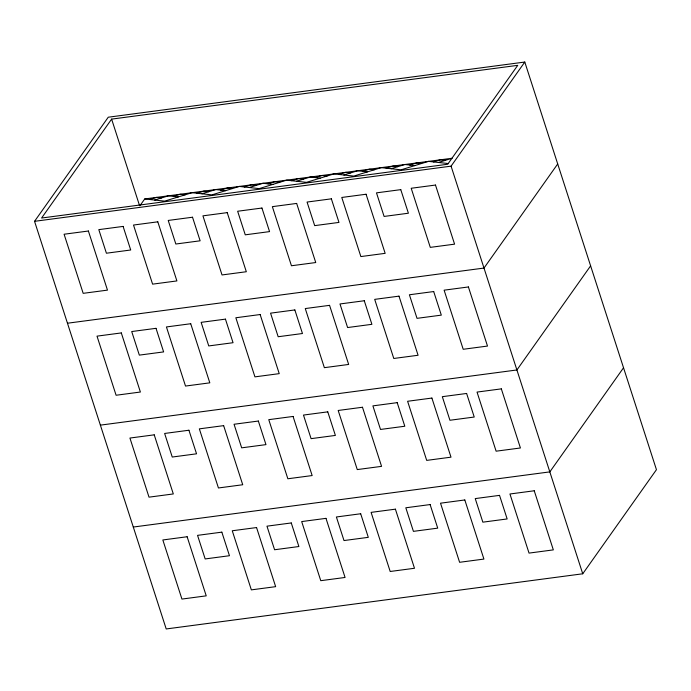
<?xml version="1.0" encoding="UTF-8"?>
<svg xmlns="http://www.w3.org/2000/svg" width="691" height="691" viewBox="0 0 691 691"><rect width="100%" height="100%" fill="white"/><g stroke="black" fill="none" stroke-linecap="round" stroke-linejoin="round"><path stroke-width="1.04" d="M34.55 221.319L108.262 117.211L524.789 62.043L656.45 469.681L582.738 573.789L166.211 628.957L34.55 221.319L451.076 166.151L524.789 62.043M111.622 119.12L41.598 218.028L447.716 164.242L517.74 65.343L111.622 119.12L139.599 205.745M140.1 205.495L144.73 198.956L452.139 158.248L438.431 162.471M557.706 163.957L483.994 268.065L67.468 323.224M590.615 265.862L516.911 369.97L100.385 425.138M623.532 367.776L549.829 471.884L133.294 527.043M149.705 199.5L156.555 197.393L161.521 197.937M154.672 200.053L168.379 195.829L178.321 196.918M173.346 196.374L180.204 194.257L185.171 194.81M196.995 193.238L203.845 191.131L208.82 191.675M201.971 193.782L215.67 189.567L225.612 190.656M220.645 190.111L227.494 187.995L232.461 188.539M244.286 186.976L251.144 184.868L256.111 185.413M249.261 187.52L262.96 183.296L272.91 184.393M267.935 183.849L274.785 181.733L279.76 182.277M291.585 180.714L298.434 178.606L303.409 179.15M296.551 181.258L310.259 177.034L320.201 178.131M315.226 177.578L322.084 175.471L327.05 176.015M338.875 174.452L345.725 172.335L350.7 172.888M343.85 174.996L357.549 170.772L367.491 171.86M362.525 171.316L369.374 169.209L374.349 169.753M386.165 168.189L393.024 166.073L397.99 166.617M391.141 168.734L404.848 164.51L414.79 165.598M409.815 165.054L416.664 162.946L421.64 163.491M433.464 161.927L440.314 159.811L445.289 160.355M448.373 163.56L428.489 161.374L401.082 169.822L381.199 167.645L353.792 176.084L333.908 173.907L306.493 182.346L286.61 180.17L259.203 188.617L239.319 186.432L211.912 194.879L192.02 192.694L164.613 201.141L144.73 198.956M451.076 166.151L582.738 573.789M88.388 231.019L64.09 234.232L83.179 293.338L107.476 290.125L88.388 231.019M123.102 226.415L98.804 229.637L106.414 253.217L130.711 249.995L123.102 226.415M157.807 221.82L133.51 225.041L152.599 284.148L176.896 280.926L157.807 221.82M192.521 217.224L168.224 220.446L175.834 244.018L200.131 240.805L192.521 217.224M227.227 212.629L202.929 215.842L222.027 274.949L246.324 271.736L227.227 212.629M261.941 208.034L237.644 211.247L245.262 234.828L269.559 231.606L261.941 208.034M296.655 203.43L272.358 206.652L291.447 265.759L315.744 262.545L296.655 203.43M331.36 198.835L307.063 202.057L314.681 225.629L338.979 222.416L331.36 198.835M366.075 194.24L341.777 197.462L360.866 256.568L385.163 253.347L366.075 194.24M400.78 189.645L376.483 192.858L384.101 216.438L408.398 213.217L400.78 189.645M435.494 185.05L411.197 188.263L430.286 247.369L454.583 244.156L435.494 185.05M121.305 332.924L97.008 336.146L116.097 395.252L140.394 392.03L121.305 332.924M156.011 328.329L131.713 331.542L139.332 355.122L163.629 351.909L156.011 328.329M190.725 323.733L166.427 326.947L185.516 386.053L209.814 382.84L190.725 323.733M225.439 319.13L201.141 322.351L208.751 345.932L233.048 342.71L225.439 319.13M260.144 314.535L235.847 317.756L254.936 376.863L279.233 373.641L260.144 314.535M294.858 309.939L270.561 313.161L278.171 336.733L302.468 333.52L294.858 309.939M329.564 305.344L305.267 308.557L324.364 367.672L348.661 364.451L329.564 305.344M364.278 300.749L339.981 303.962L347.599 327.543L371.896 324.321L364.278 300.749M398.992 296.145L374.695 299.367L393.784 358.474L418.081 355.26L398.992 296.145M433.698 291.55L409.4 294.772L417.019 318.344L441.316 315.131L433.698 291.55M468.412 286.955L444.114 290.177L463.203 349.283L487.5 346.061L468.412 286.955M154.223 434.838L129.925 438.051L149.014 497.157L173.311 493.944L154.223 434.838M188.928 430.234L164.631 433.456L172.249 457.036L196.546 453.814L188.928 430.234M223.642 425.639L199.345 428.861L218.434 487.967L242.731 484.745L223.642 425.639M258.348 421.044L234.05 424.257L241.669 447.837L265.966 444.624L258.348 421.044M293.062 416.448L268.764 419.662L287.853 478.768L312.151 475.555L293.062 416.448M327.776 411.853L303.479 415.066L311.088 438.647L335.385 435.425L327.776 411.853M362.481 407.249L338.184 410.471L357.273 469.578L381.57 466.356L362.481 407.249M397.195 402.654L372.898 405.876L380.508 429.448L404.805 426.235L397.195 402.654M431.901 398.059L407.604 401.272L426.701 460.387L450.998 457.166L431.901 398.059M466.615 393.464L442.318 396.677L449.936 420.258L474.233 417.036L466.615 393.464M501.329 388.869L477.032 392.082L496.121 451.188L520.418 447.975L501.329 388.869M187.131 536.743L162.834 539.965L181.932 599.071L206.229 595.849L187.131 536.743M221.846 532.148L197.548 535.361L205.167 558.941L229.464 555.719L221.846 532.148M256.56 527.553L232.262 530.766L251.351 589.872L275.649 586.659L256.56 527.553M291.265 522.949L266.968 526.171L274.586 549.751L298.883 546.529L291.265 522.949M325.979 518.354L301.682 521.575L320.771 580.682L345.068 577.46L325.979 518.354M360.685 513.759L336.387 516.98L344.006 540.552L368.303 537.339L360.685 513.759M395.399 509.163L371.102 512.377L390.19 571.483L414.488 568.27L395.399 509.163M430.113 504.568L405.816 507.781L413.425 531.362L437.723 528.14L430.113 504.568M464.818 499.964L440.521 503.186L459.61 562.293L483.916 559.079L464.818 499.964M499.533 495.369L475.235 498.591L482.845 522.163L507.151 518.95L499.533 495.369M534.238 490.774L509.941 493.996L529.038 553.102L553.336 549.881L534.238 490.774"/></g></svg>
